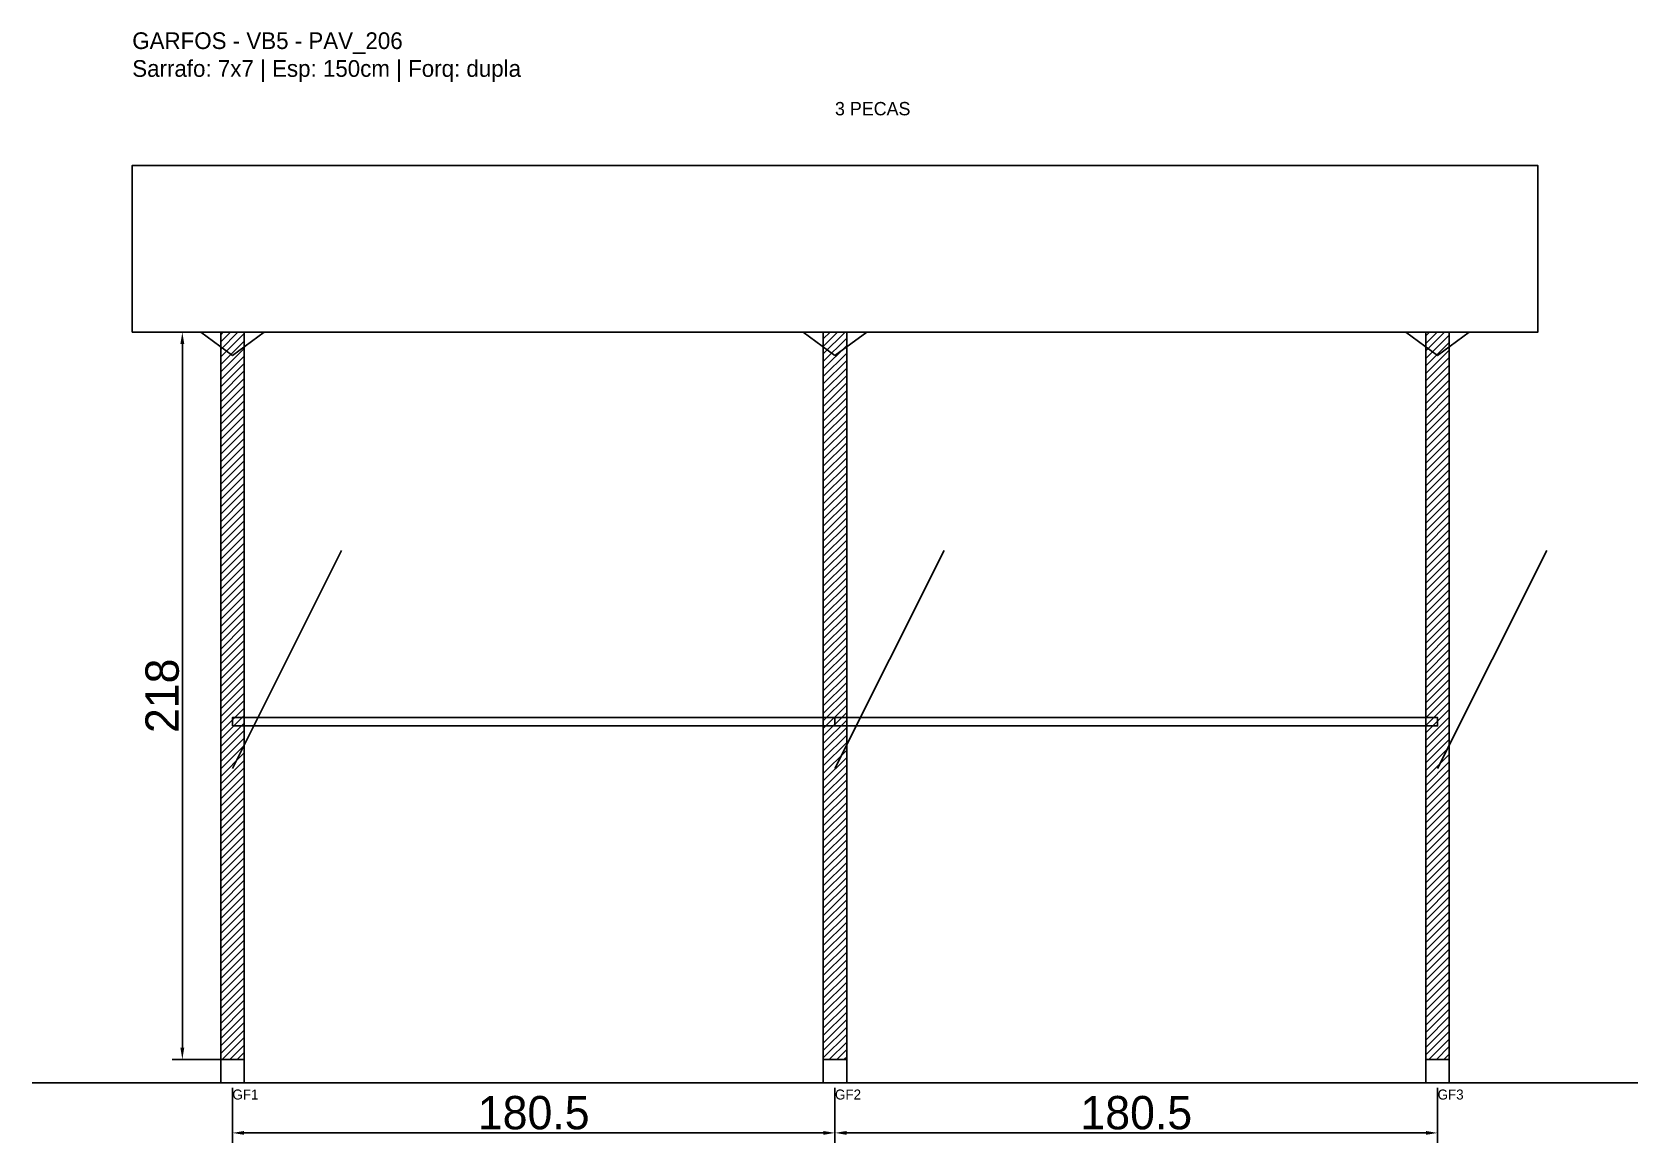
# Model space of a CAD drawing. Header units: metres. Extents: x -30 to 451, y -25 to 308.
import ezdxf

# ---------------------------------------------------------------- set-up
doc = ezdxf.new("R2010")
doc.units = ezdxf.units.M
for name, color, linetype in [('BARRA_ANCORAGEM', 1, 'Continuous'), ('COTA', 241, 'Continuous'), ('GARFOS OK', 3, 'Continuous'), ('NOME DA VIGA', 6, 'Continuous'), ('SARR_7x7', 40, 'Continuous'), ('TIRAS REESCORAMENTO', 252, 'Continuous'), ('VIGAS', 3, 'Continuous')]:
    doc.layers.add(name, color=color, linetype=linetype)
doc.dimstyles.new('EZ DXF', dxfattribs={"dimtxt": 10, "dimasz": 3.5, "dimexe": 3, "dimexo": 1.5, "dimgap": 1, "dimtad": 1, "dimdec": 1, "dimdsep": 46, "dimcen": 2.5, "dimazin": 3, "dimtfac": 1, "dimtmove": 0, "dimatfit": 3})

msp = doc.modelspace()

# ---------------------------------------------------------------- hatches: boundary and pattern name
at = {"layer": 'COTA'}
h = msp.add_hatch(dxfattribs=at)
h.set_pattern_fill('ANSI31', scale=0.5)
h.paths.add_polyline_path([(26.5, 0), (33.5, 0), (33.5, 218), (26.5, 218)])
h = msp.add_hatch(dxfattribs=at)
h.set_pattern_fill('ANSI31', scale=0.5)
h.paths.add_polyline_path([(207, 0), (214, 0), (214, 218), (207, 218)])
h = msp.add_hatch(dxfattribs=at)
h.set_pattern_fill('ANSI31', scale=0.5)
h.paths.add_polyline_path([(387.5, 0), (394.5, 0), (394.5, 218), (387.5, 218)])

# ---------------------------------------------------------------- linework, layer by layer
at = {"layer": 'BARRA_ANCORAGEM'}
for p, q in [((30, 87.2), (62.7, 152.6)), ((210.5, 87.2), (243.2, 152.6)), ((391, 87.2), (423.7, 152.6))]:
    msp.add_line(p, q, dxfattribs=at)
at = {"layer": 'GARFOS OK'}
for p, q in [((30, 211), (20.5, 218)), ((20.5, 218), (39.5, 218)), ((30, 211), (39.5, 218)), ((210.5, 211), (201, 218)), ((201, 218), (220, 218)), ((210.5, 211), (220, 218)), ((391, 211), (381.5, 218)), ((381.5, 218), (400.5, 218)), ((391, 211), (400.5, 218))]:
    msp.add_line(p, q, dxfattribs=at)
at = {"layer": 'GARFOS OK', "linetype": 'CONTINUOUS'}
msp.add_line((-30, -7), (451, -7), dxfattribs=at)
at = {"layer": 'GARFOS OK'}
for points in [[(26.5, 0), (33.5, 0), (33.5, 218), (26.5, 218), (26.5, 0)], [(207, 0), (214, 0), (214, 218), (207, 218), (207, 0)], [(387.5, 0), (394.5, 0), (394.5, 218), (387.5, 218), (387.5, 0)]]:
    msp.add_lwpolyline(points, dxfattribs=at)
at = {"layer": 'SARR_7x7'}
for points in [[(26.5, -7), (33.5, -7), (33.5, 0), (26.5, 0), (26.5, -7)], [(207, -7), (214, -7), (214, 0), (207, 0), (207, -7)], [(387.5, -7), (394.5, -7), (394.5, 0), (387.5, 0), (387.5, -7)]]:
    msp.add_lwpolyline(points, dxfattribs=at)
at = {"layer": 'TIRAS REESCORAMENTO'}
for points in [[(30, 100), (210.5, 100), (210.5, 102.5), (30, 102.5), (30, 100)], [(210.5, 100), (391, 100), (391, 102.5), (210.5, 102.5), (210.5, 100)]]:
    msp.add_lwpolyline(points, dxfattribs=at)
at = {"layer": 'VIGAS'}
msp.add_lwpolyline([(0, 218), (421, 218), (421, 268), (0, 268), (0, 218)], dxfattribs=at)

# ---------------------------------------------------------------- texts
at = {"layer": 'NOME DA VIGA'}
for s, height, p in [('3 PECAS', 4, (210.5, 283)), ('GF1', 3, (30, -12)), ('GF2', 3, (210.5, -12)), ('GF3', 3, (391, -12))]:
    msp.add_text(s, height=height, dxfattribs=at).set_placement(p)
at = {"layer": 'NOME DA VIGA', "insert": (0, 293), "char_height": 5, "attachment_point": 7}
msp.add_mtext('GARFOS - VB5 - PAV_206\\PSarrafo: 7x7 | Esp: 150cm | Forq: dupla', dxfattribs=at)

# ---------------------------------------------------------------- dimensions: what is measured, and where the dimension line sits
at = {"layer": 'COTA'}
msp.add_linear_dim(base=(15, 0), p1=(30, 0), p2=(30, 218), angle=90, dimstyle='EZ DXF', dxfattribs=at).render()
for base, p1, p2 in [((30, -22), (30, -7), (210.5, -7)), ((210.5, -22), (210.5, -7), (391, -7))]:
    msp.add_linear_dim(base=base, p1=p1, p2=p2, dimstyle='EZ DXF', dxfattribs=at).render()

doc.saveas('drawing.dxf')
